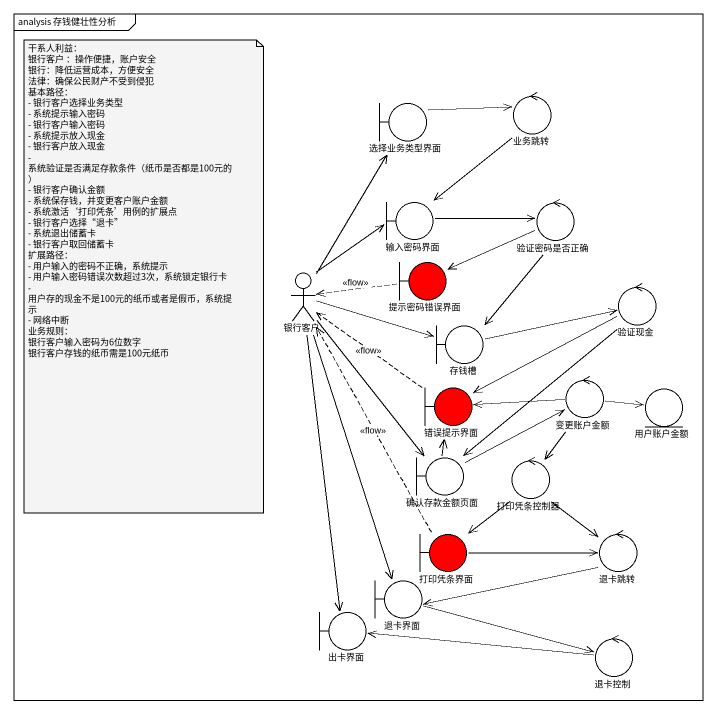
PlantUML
@startuml
mainframe analysis 存钱健壮性分析
control 业务跳转
boundary 选择业务类型界面
boundary 输入密码界面
control 验证密码是否正确
actor 银行客户
boundary 提示密码错误界面 #FF0000
control 验证现金
boundary 存钱槽
boundary 错误提示界面 #FF0000
control 变更账户金额
entity 用户账户金额
boundary 确认存款金额页面
control 打印凭条控制器
boundary 打印凭条界面 #FF0000
control 退卡跳转
boundary 退卡界面
boundary 出卡界面
control 退卡控制
业务跳转 --> 输入密码界面
选择业务类型界面 -right-> 业务跳转
输入密码界面 -right-> 验证密码是否正确
验证密码是否正确 -left-> 提示密码错误界面
验证密码是否正确 --> 存钱槽
银行客户 -up-> 选择业务类型界面
银行客户 -up-> 输入密码界面
银行客户 -right-> 存钱槽
银行客户 --> 确认存款金额页面
银行客户 --> 退卡界面
银行客户 --> 出卡界面
提示密码错误界面 .left.> 银行客户 : <<flow>>
验证现金 -left-> 错误提示界面
验证现金 --> 确认存款金额页面
存钱槽 -right-> 验证现金
错误提示界面 .up.> 银行客户 : <<flow>>
变更账户金额 -left-> 错误提示界面
变更账户金额 -right-> 用户账户金额
变更账户金额 --> 打印凭条控制器
确认存款金额页面 -up-> 错误提示界面
确认存款金额页面 -right-> 变更账户金额
打印凭条控制器 --> 打印凭条界面
打印凭条控制器 --> 退卡跳转
打印凭条界面 .up.> 银行客户 : <<flow>>
打印凭条界面 -right-> 退卡跳转
退卡跳转 -left-> 退卡界面
退卡界面 -right-> 退卡控制
退卡控制 -left-> 出卡界面
note as N1
  干系人利益：
  银行客户 ：操作便捷，账户安全
  银行：降低运营成本，方便安全
  法律：确保公民财产不受到侵犯
  基本路径：
  - 银行客户选择业务类型
  - 系统提示输入密码
  - 银行客户输入密码
  - 系统提示放入现金
  - 银行客户放入现金
  - 系统验证是否满足存款条件（纸币是否都是100元的）
  - 银行客户确认金额
  - 系统保存钱，并变更客户账户金额
  - 系统激活‘打印凭条’用例的扩展点
  - 银行客户选择“退卡”
  - 系统退出储蓄卡
  - 银行客户取回储蓄卡
  扩展路径：
  - 用户输入的密码不正确，系统提示
  - 用户输入密码错误次数超过3次，系统锁定银行卡
  - 用户存的现金不是100元的纸币或者是假币，系统提示
  - 网络中断
  业务规则：
  银行客户输入密码为6位数字
  银行客户存钱的纸币需是100元纸币
end note
@enduml
